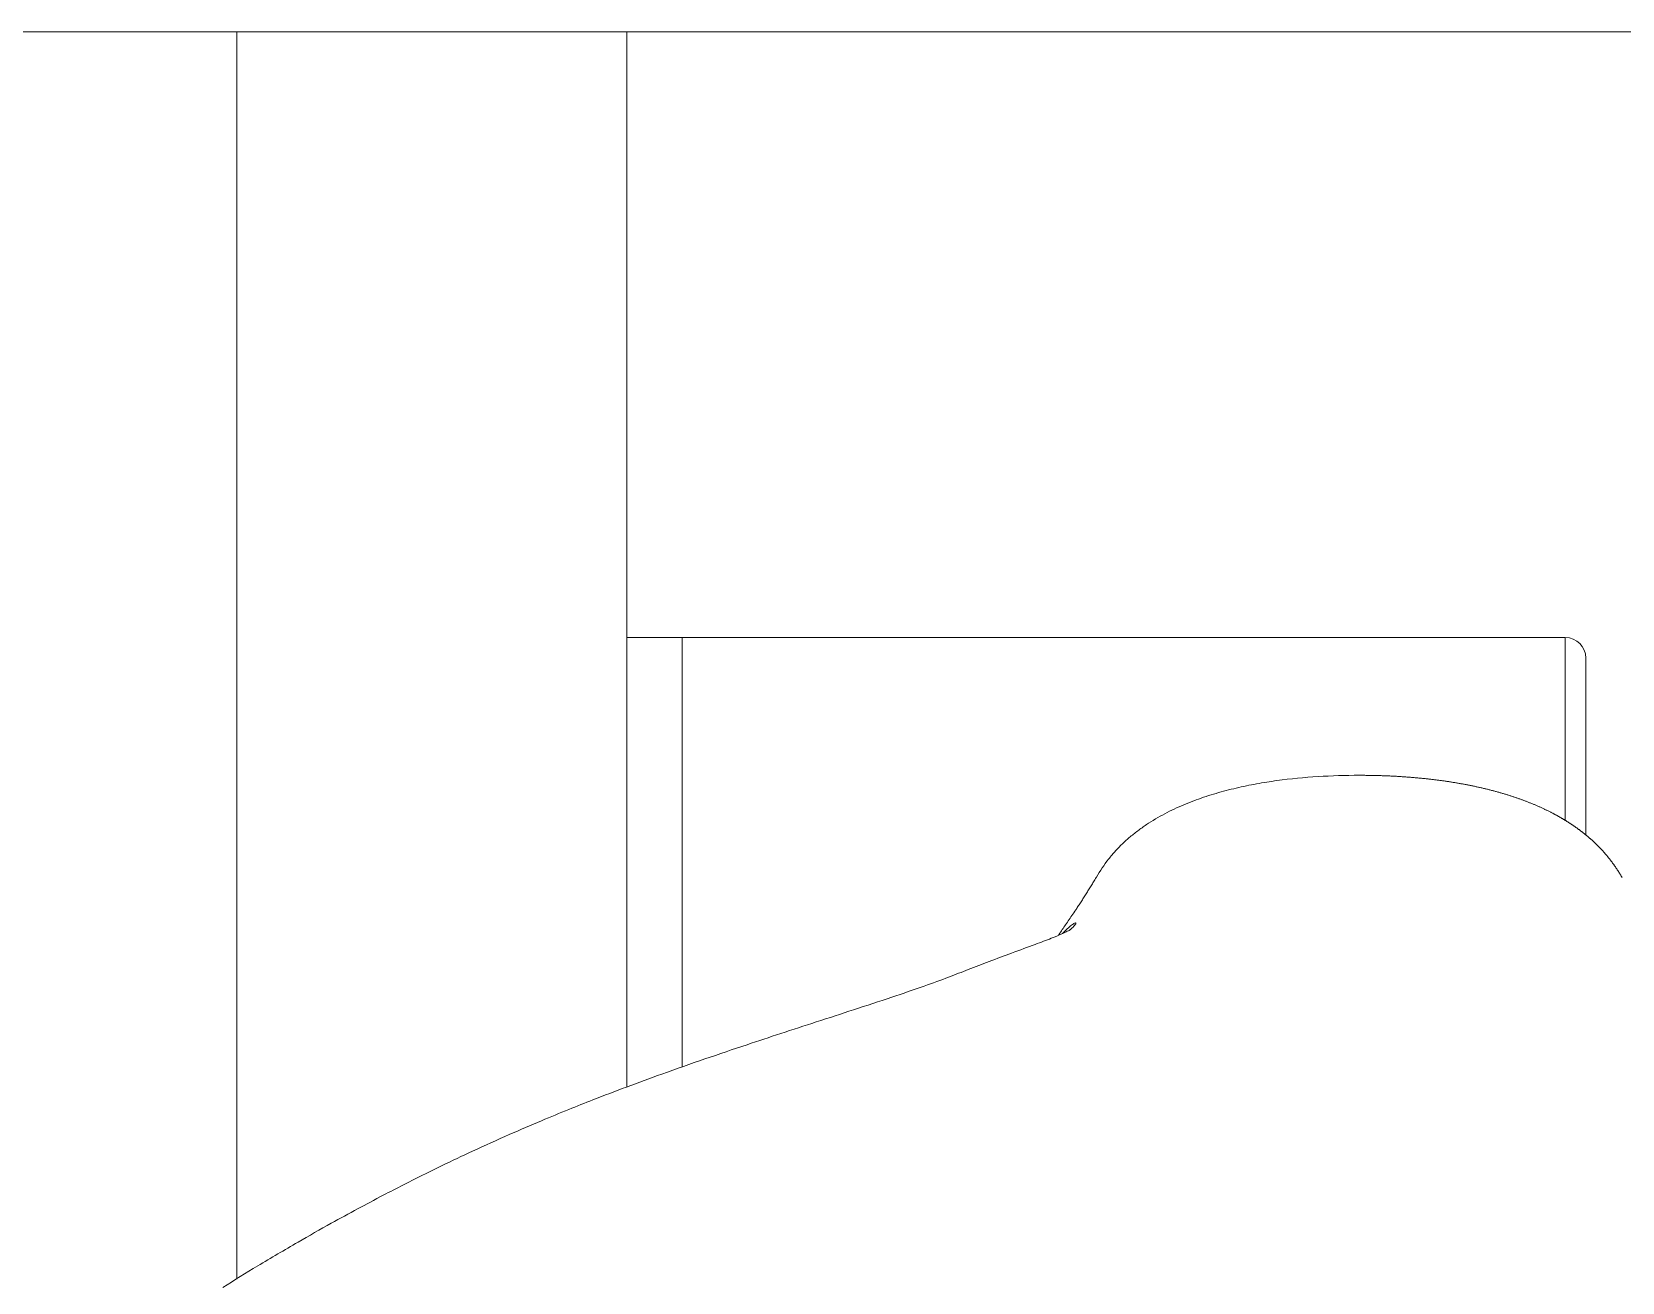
# Model space of a CAD drawing. Extents: x 4035 to 5163, y 0 to 827.
# Drawn here: x 4463.4 to 4540.8, y 667.3 to 728.2 of the extents above; entities that cross this region are included whole.
import ezdxf

# ---------------------------------------------------------------- set-up
doc = ezdxf.new("R2010")
doc.units = 0
doc.header["$LTSCALE"] = 30
doc.header["$MEASUREMENT"] = 0
doc.layers.get('0').update_dxf_attribs({"linetype": 'CONTINUOUS'})
doc.layers.add('1', color=7, linetype='CONTINUOUS')

msp = doc.modelspace()

# ---------------------------------------------------------------- linework, layer by layer
at = {"lineweight": 18}
msp.add_line((4135.99, 728.204), (4946.867, 728.204), dxfattribs=at)
at = {"layer": '1', "color": 7, "linetype": 'Continuous', "lineweight": 18}
for p, q in [((4473.36, 728.204), (4492.36, 728.204)), ((4473.36, 728.204), (4473.36, 678.704)), ((4492.36, 728.204), (4492.36, 678.704)), ((4495.06, 698.704), (4492.36, 698.704)), ((4495.06, 678.704), (4495.06, 698.704)), ((4495.06, 698.704), (4495.06, 677.796)), ((4473.36, 678.704), (4473.36, 667.456)), ((4492.36, 678.704), (4492.36, 676.815)), ((4495.06, 678.704), (4495.06, 677.795))]:
    msp.add_line(p, q, dxfattribs=at)
at = {"layer": '1', "color": 7, "linetype": 'Continuous', "lineweight": 13}
msp.add_line((4538.06, 698.704), (4538.06, 689.826), dxfattribs=at)
at = {"layer": '1', "color": 7, "linetype": 'Continuous', "lineweight": 18}
msp.add_arc((4538.06, 697.704), 1, 0, 90, dxfattribs=at)
msp.add_open_spline([(4538.06, 698.704), (4495.06, 698.704)], degree=1, dxfattribs=at)
msp.add_rational_spline([(4539.06, 689.067), (4539.06, 697.702), (4539.06, 697.704)], [0.984293555198, 0.872131124949, 0.999952736951], degree=2, dxfattribs=at)
for points, knots in [([(4515.213, 687.016), (4515.218, 687.023), (4515.222, 687.031), (4515.404, 687.343), (4515.602, 687.635), (4515.93, 688.052), (4516.044, 688.187), (4516.282, 688.448), (4516.406, 688.575), (4516.661, 688.818), (4516.793, 688.934), (4517.063, 689.159), (4517.339, 689.374), (4517.626, 689.571), (4517.918, 689.76), (4518.214, 689.941), (4518.517, 690.106), (4518.824, 690.263), (4518.979, 690.338), (4519.447, 690.553), (4519.764, 690.682), (4520.405, 690.917), (4520.728, 691.023), (4521.379, 691.214), (4521.707, 691.299), (4522.364, 691.452), (4522.695, 691.52), (4523.357, 691.64), (4523.689, 691.692), (4524.686, 691.829), (4525.353, 691.893), (4526.688, 691.977), (4527.356, 691.997), (4528.023, 691.997)], [0, 0, 0, 0, 0.001818, 0.001818, 0.073117, 0.073117, 0.108766, 0.108766, 0.144416, 0.144416, 0.180065, 0.180065, 0.215714, 0.251364, 0.251364, 0.287013, 0.322662, 0.322662, 0.358312, 0.358312, 0.42961, 0.42961, 0.500909, 0.500909, 0.572208, 0.572208, 0.643506, 0.643506, 0.714805, 0.714805, 0.857403, 0.857403, 1, 1, 1, 1]), ([(4540.833, 687.013), (4540.826, 687.025), (4540.811, 687.05), (4540.788, 687.089), (4540.764, 687.129), (4540.741, 687.168), (4540.716, 687.207), (4540.692, 687.247), (4540.668, 687.286), (4540.643, 687.324), (4540.618, 687.363), (4540.592, 687.402), (4540.567, 687.44), (4540.541, 687.478), (4540.515, 687.517), (4540.489, 687.555), (4540.463, 687.592), (4540.436, 687.63), (4540.409, 687.667), (4540.382, 687.705), (4540.355, 687.742), (4540.327, 687.779), (4540.3, 687.816), (4540.272, 687.852), (4540.243, 687.889), (4540.215, 687.925), (4540.186, 687.961), (4540.158, 687.997), (4540.128, 688.033), (4540.099, 688.069), (4540.07, 688.104), (4540.04, 688.139), (4540.01, 688.174), (4539.98, 688.209), (4539.949, 688.244), (4539.918, 688.278), (4539.888, 688.312), (4539.856, 688.346), (4539.825, 688.38), (4539.794, 688.414), (4539.762, 688.448), (4539.73, 688.481), (4539.698, 688.514), (4539.665, 688.547), (4539.633, 688.58), (4539.6, 688.612), (4539.567, 688.644), (4539.533, 688.677), (4539.5, 688.709), (4539.466, 688.74), (4539.432, 688.772), (4539.398, 688.803), (4539.364, 688.835), (4539.329, 688.866), (4539.295, 688.897), (4539.26, 688.927), (4539.225, 688.958), (4539.189, 688.988), (4539.154, 689.018), (4539.118, 689.048), (4539.082, 689.078), (4539.046, 689.107), (4539.01, 689.137), (4538.973, 689.166), (4538.937, 689.195), (4538.9, 689.224), (4538.863, 689.252), (4538.825, 689.281), (4538.788, 689.309), (4538.75, 689.337), (4538.713, 689.365), (4538.675, 689.393), (4538.636, 689.421), (4538.598, 689.448), (4538.559, 689.475), (4538.521, 689.503), (4538.482, 689.529), (4538.443, 689.556), (4538.403, 689.583), (4538.364, 689.609), (4538.324, 689.635), (4538.285, 689.661), (4538.245, 689.687), (4538.204, 689.713), (4538.164, 689.738), (4538.124, 689.764), (4538.083, 689.789), (4538.042, 689.814), (4538.001, 689.839), (4537.96, 689.864), (4537.919, 689.888), (4537.877, 689.912), (4537.836, 689.937), (4537.794, 689.961), (4537.752, 689.984), (4537.71, 690.008), (4537.667, 690.032), (4537.625, 690.055), (4537.582, 690.078), (4537.539, 690.101), (4537.497, 690.124), (4537.454, 690.147), (4537.384, 690.183), (4537.289, 690.231), (4537.166, 690.292), (4537.041, 690.352), (4536.915, 690.411), (4536.786, 690.469), (4536.656, 690.526), (4536.525, 690.582), (4536.391, 690.637), (4536.256, 690.691), (4536.12, 690.744), (4535.981, 690.796), (4535.841, 690.846), (4535.7, 690.896), (4535.557, 690.945), (4535.412, 690.992), (4535.266, 691.039), (4535.118, 691.084), (4534.968, 691.128), (4534.817, 691.172), (4534.665, 691.214), (4534.511, 691.255), (4534.355, 691.295), (4534.198, 691.334), (4534.04, 691.371), (4533.88, 691.408), (4533.719, 691.444), (4533.557, 691.478), (4533.393, 691.511), (4533.228, 691.544), (4533.061, 691.575), (4532.894, 691.605), (4532.725, 691.634), (4532.555, 691.661), (4532.384, 691.688), (4532.211, 691.714), (4532.038, 691.738), (4531.864, 691.761), (4531.688, 691.784), (4531.512, 691.805), (4531.334, 691.825), (4531.156, 691.843), (4530.977, 691.861), (4530.797, 691.878), (4530.616, 691.893), (4530.434, 691.908), (4530.252, 691.921), (4530.069, 691.933), (4529.885, 691.945), (4529.701, 691.955), (4529.516, 691.964), (4529.331, 691.972), (4529.145, 691.978), (4528.958, 691.984), (4528.772, 691.989), (4528.585, 691.992), (4528.398, 691.995), (4528.211, 691.997), (4528.086, 691.997), (4528.023, 691.997)], [0, 0, 0, 0, 0.00296, 0.006169, 0.009378, 0.012588, 0.015797, 0.019006, 0.022215, 0.025424, 0.028633, 0.031843, 0.035052, 0.038261, 0.04147, 0.044678, 0.047887, 0.051096, 0.054305, 0.057514, 0.060723, 0.063931, 0.06714, 0.070349, 0.073558, 0.076767, 0.079976, 0.083185, 0.086394, 0.089603, 0.092813, 0.096022, 0.099232, 0.102442, 0.105652, 0.108863, 0.112073, 0.115284, 0.118496, 0.121708, 0.12492, 0.128134, 0.131348, 0.134564, 0.13778, 0.140997, 0.144216, 0.147436, 0.150658, 0.153881, 0.157105, 0.160332, 0.16356, 0.16679, 0.170022, 0.173256, 0.176492, 0.17973, 0.18297, 0.186213, 0.189458, 0.192706, 0.195956, 0.199209, 0.202464, 0.205723, 0.208984, 0.212248, 0.215514, 0.218784, 0.222057, 0.225333, 0.228612, 0.231895, 0.23518, 0.238469, 0.241761, 0.245057, 0.248356, 0.251659, 0.254965, 0.258275, 0.261588, 0.264905, 0.268226, 0.271551, 0.274879, 0.278211, 0.281547, 0.284886, 0.28823, 0.291577, 0.294928, 0.298284, 0.301643, 0.305006, 0.308373, 0.311745, 0.31512, 0.318499, 0.321883, 0.32527, 0.328662, 0.338137, 0.34769, 0.357322, 0.367032, 0.376822, 0.386692, 0.396643, 0.406674, 0.416786, 0.42698, 0.437256, 0.447614, 0.458053, 0.468574, 0.479177, 0.489861, 0.500627, 0.511474, 0.522402, 0.53341, 0.544498, 0.555666, 0.566912, 0.578236, 0.589638, 0.601116, 0.61267, 0.624298, 0.636, 0.647774, 0.65962, 0.671535, 0.68352, 0.695571, 0.707688, 0.71987, 0.732114, 0.744419, 0.756783, 0.769204, 0.781681, 0.794211, 0.806792, 0.819422, 0.832099, 0.844821, 0.857585, 0.870388, 0.883229, 0.896104, 0.909011, 0.921946, 0.934908, 0.947893, 0.960898, 0.973919, 0.986954, 1, 1, 1, 1]), ([(4515.213, 687.015), (4515.183, 686.967), (4515.114, 686.856), (4515.002, 686.674), (4514.881, 686.476), (4514.759, 686.279), (4514.637, 686.083), (4514.514, 685.89), (4514.391, 685.701), (4514.248, 685.485), (4514.085, 685.243), (4513.904, 684.977), (4513.731, 684.725), (4513.569, 684.486), (4513.452, 684.314), (4513.392, 684.222), (4513.382, 684.207)], [0, 0, 0, 0, 0.074015, 0.163785, 0.246944, 0.324506, 0.397316, 0.465917, 0.530714, 0.592166, 0.682983, 0.767415, 0.845776, 0.918291, 0.986287, 1, 1, 1, 1]), ([(4513.573, 684.289), (4513.645, 684.364), (4513.839, 684.561), (4514.032, 684.715), (4514.18, 684.806), (4514.249, 684.814), (4514.204, 684.734), (4514.138, 684.651), (4514.056, 684.568), (4513.985, 684.507), (4513.927, 684.466), (4513.906, 684.451), (4513.818, 684.403), (4513.524, 684.261), (4513.016, 684.049), (4512.192, 683.74), (4511.154, 683.363), (4510.053, 682.95), (4509.032, 682.552), (4508.011, 682.156), (4506.765, 681.702), (4505.206, 681.169), (4503.439, 680.589), (4501.629, 680.001), (4499.893, 679.435), (4498.089, 678.838), (4496.159, 678.186), (4494.196, 677.501), (4492.381, 676.838), (4490.863, 676.257), (4489.483, 675.708), (4488.123, 675.147), (4486.559, 674.474), (4484.936, 673.74), (4483.489, 673.054), (4482.368, 672.503), (4481.416, 672.024), (4480.404, 671.501), (4479.232, 670.879), (4477.848, 670.12), (4476.222, 669.197), (4474.461, 668.159), (4473.252, 667.41), (4472.692, 667.057)], [0, 0, 0, 0, 0.02137, 0.050197, 0.082415, 0.119068, 0.158647, 0.193996, 0.224161, 0.249554, 0.260507, 0.270317, 0.281066, 0.296235, 0.315543, 0.338838, 0.367899, 0.393796, 0.416587, 0.436943, 0.459834, 0.487804, 0.51912, 0.548856, 0.576714, 0.602786, 0.634878, 0.667396, 0.694114, 0.719052, 0.736959, 0.757153, 0.781111, 0.808456, 0.831735, 0.84807, 0.860482, 0.87587, 0.895271, 0.915464, 0.941168, 0.97262, 1, 1, 1, 1])]:
    msp.add_open_spline(points, degree=3, knots=knots, dxfattribs=at)

doc.saveas('drawing.dxf')
